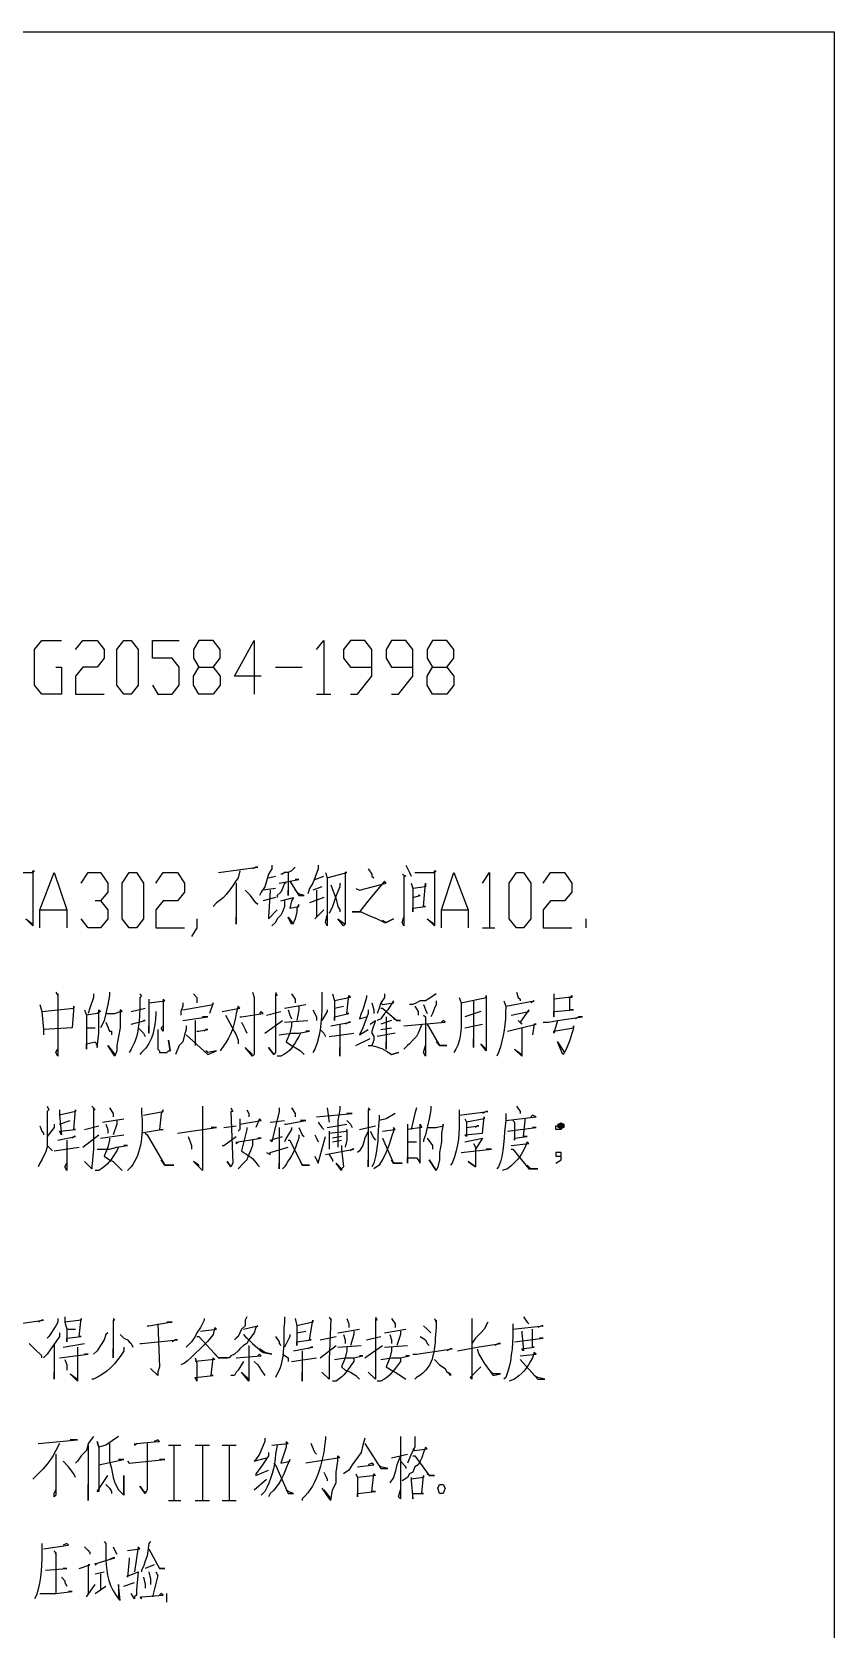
# Model space of a CAD drawing. Header units: millimetres. Extents: x -2210 to 6171, y -6737 to 5572.
# Drawn here: x 5297 to 6171, y 3831 to 5572 of the extents above; entities that cross this region are included whole.
import ezdxf

# ---------------------------------------------------------------- set-up
doc = ezdxf.new("R2010")
doc.units = ezdxf.units.MM
doc.layers.add('1', color=7, linetype='Continuous')

msp = doc.modelspace()

# ---------------------------------------------------------------- hatches: boundary and pattern name
h = msp.add_hatch(color=0)
h.dxf.hatch_style = 2
h.paths.add_polyline_path([(5873.5, 4375.6), (5869.6, 4377.6), (5869.6, 4381.5), (5873.5, 4383.4), (5877.4, 4381.5), (5877.4, 4377.6)])

# ---------------------------------------------------------------- linework, layer by layer
at = {"layer": '1', "color": 0, "lineweight": 25}
for points in [[(-2210.1, 5572.1), (6171.2, 5572.1)], [(6171.2, 5572.1), (6171.2, -6733.3)], [(5322.9, 4879.5), (5328.8, 4879.5), (5328.8, 4850.3), (5307.4, 4850.3), (5299.6, 4860.1), (5299.6, 4899), (5307.4, 4908.7), (5328.8, 4908.7)], [(5344.3, 4899), (5352.1, 4908.7), (5367.7, 4908.7), (5375.5, 4899), (5375.5, 4889.3), (5367.7, 4879.5), (5352.1, 4879.5), (5344.3, 4869.8), (5344.3, 4850.3), (5375.5, 4850.3)], [(5396.9, 4850.3), (5389.1, 4860.1), (5389.1, 4899), (5396.9, 4908.7), (5404.7, 4908.7), (5412.4, 4899), (5412.4, 4860.1), (5404.7, 4850.3), (5396.9, 4850.3)], [(5428, 4860.1), (5433.8, 4850.3), (5449.4, 4850.3), (5457.2, 4860.1), (5457.2, 4879.5), (5449.4, 4889.3), (5428, 4889.3), (5428, 4908.7), (5457.2, 4908.7)], [(5478.6, 4850.3), (5472.8, 4860.1), (5472.8, 4869.8), (5478.6, 4879.5), (5494.2, 4879.5), (5501.9, 4889.3), (5501.9, 4899), (5494.2, 4908.7), (5478.6, 4908.7), (5472.8, 4899), (5472.8, 4889.3), (5478.6, 4879.5)], [(5546.7, 4869.8), (5517.5, 4869.8), (5538.9, 4908.7), (5538.9, 4850.3)], [(5607, 4899), (5614.8, 4908.7), (5614.8, 4850.3)], [(5644, 4850.3), (5651.7, 4850.3), (5667.3, 4869.8), (5667.3, 4899), (5659.5, 4908.7), (5644, 4908.7), (5636.2, 4899), (5636.2, 4889.3), (5644, 4879.5), (5667.3, 4879.5)], [(5688.7, 4850.3), (5696.5, 4850.3), (5712.1, 4869.8), (5712.1, 4899), (5704.3, 4908.7), (5688.7, 4908.7), (5682.9, 4899), (5682.9, 4889.3), (5688.7, 4879.5), (5712.1, 4879.5)], [(5733.5, 4850.3), (5727.6, 4860.1), (5727.6, 4869.8), (5733.5, 4879.5), (5749, 4879.5), (5756.8, 4889.3), (5756.8, 4899), (5749, 4908.7), (5733.5, 4908.7), (5727.6, 4899), (5727.6, 4889.3), (5733.5, 4879.5)], [(5494.2, 4879.5), (5501.9, 4869.8), (5501.9, 4860.1), (5494.2, 4850.3), (5478.6, 4850.3)], [(5562.2, 4879.5), (5591.4, 4879.5)], [(5749, 4879.5), (5756.8, 4869.8), (5756.8, 4860.1), (5749, 4850.3), (5733.5, 4850.3)], [(5607, 4850.3), (5622.6, 4850.3)], [(5276.3, 4655.8), (5297.7, 4655.8), (5297.7, 4657.7), (5299.6, 4657.7), (5297.7, 4655.8), (5297.7, 4603.3), (5297.7, 4599.4), (5297.7, 4597.4), (5289.9, 4605.2), (5297.7, 4599.4)], [(5305.4, 4595.5), (5305.4, 4614.9), (5321, 4655.8), (5334.6, 4614.9), (5334.6, 4595.5)], [(5350.2, 4644.1), (5358, 4655.8), (5371.6, 4655.8), (5379.4, 4644.1), (5379.4, 4634.4), (5371.6, 4624.7), (5365.7, 4624.7)], [(5402.7, 4595.5), (5394.9, 4605.2), (5394.9, 4644.1), (5402.7, 4655.8), (5410.5, 4655.8), (5418.3, 4644.1), (5418.3, 4605.2), (5410.5, 4595.5), (5402.7, 4595.5)], [(5431.9, 4644.1), (5439.7, 4655.8), (5455.2, 4655.8), (5463, 4644.1), (5463, 4634.4), (5455.2, 4624.7), (5439.7, 4624.7), (5431.9, 4614.9), (5431.9, 4595.5), (5463, 4595.5)], [(5500, 4655.8), (5542.8, 4661.6), (5540.8, 4661.6), (5537, 4659.7)], [(5558.4, 4663.6), (5558.4, 4659.7), (5554.5, 4653.8), (5552.5, 4646.1), (5550.6, 4640.2), (5546.7, 4634.4), (5544.7, 4630.5)], [(5554.5, 4650), (5562.2, 4651.9)], [(5583.6, 4661.6), (5579.8, 4657.7), (5575.9, 4655.8), (5572, 4655.8), (5570, 4653.8), (5568.1, 4653.8)], [(5575.9, 4655.8), (5575.9, 4630.5), (5575.9, 4632.4), (5575.9, 4636.3)], [(5608.9, 4663.6), (5608.9, 4659.7), (5603.1, 4644.1), (5599.2, 4638.3), (5597.3, 4632.4)], [(5605, 4648), (5614.8, 4651.9)], [(5616.7, 4655.8), (5618.7, 4650), (5618.7, 4597.4), (5616.7, 4601.3), (5618.7, 4609.1)], [(5618.7, 4650), (5640.1, 4655.8), (5638.1, 4655.8), (5638.1, 4651.9), (5638.1, 4601.3), (5638.1, 4599.4), (5636.2, 4597.4), (5630.3, 4605.2), (5638.1, 4599.4)], [(5663.4, 4659.7), (5667.3, 4653.8), (5667.3, 4651.9), (5669.3, 4650)], [(5700.4, 4653.8), (5704.3, 4651.9), (5702.3, 4651.9), (5702.3, 4597.4), (5700.4, 4601.3), (5702.3, 4607.2)], [(5704.3, 4663.6), (5708.2, 4655.8), (5710.1, 4651.9)], [(5714, 4655.8), (5735.4, 4655.8), (5735.4, 4657.7), (5737.3, 4657.7), (5735.4, 4655.8), (5735.4, 4603.3), (5735.4, 4599.4), (5735.4, 4597.4), (5727.6, 4605.2), (5735.4, 4599.4)], [(5743.2, 4595.5), (5743.2, 4614.9), (5756.8, 4655.8), (5772.4, 4614.9), (5772.4, 4595.5)], [(5787.9, 4644.1), (5795.7, 4655.8), (5795.7, 4595.5)], [(5824.9, 4595.5), (5817.1, 4605.2), (5817.1, 4644.1), (5824.9, 4655.8), (5832.7, 4655.8), (5840.5, 4644.1), (5840.5, 4605.2), (5832.7, 4595.5), (5824.9, 4595.5)], [(5854.1, 4644.1), (5861.9, 4655.8), (5877.4, 4655.8), (5885.2, 4644.1), (5885.2, 4634.4), (5877.4, 4624.7), (5861.9, 4624.7), (5854.1, 4614.9), (5854.1, 4595.5), (5885.2, 4595.5)], [(5519.4, 4644.1), (5519.4, 4601.3), (5519.4, 4599.4), (5519.4, 4603.3), (5519.4, 4607.2)], [(5542.8, 4620.8), (5540.8, 4622.7), (5535, 4630.5), (5529.2, 4636.3)], [(5562.2, 4638.3), (5548.6, 4636.3)], [(5556.4, 4636.3), (5554.5, 4607.2), (5554.5, 4605.2), (5564.2, 4614.9)], [(5573.9, 4644.1), (5572, 4644.1), (5570, 4638.3), (5568.1, 4634.4), (5564.2, 4630.5), (5564.2, 4628.6)], [(5566.1, 4644.1), (5587.5, 4648), (5587.5, 4648), (5583.6, 4648)], [(5577.8, 4646.1), (5587.5, 4630.5), (5593.4, 4630.5), (5587.5, 4632.4), (5583.6, 4636.3)], [(5612.8, 4640.2), (5603.1, 4636.3)], [(5607, 4636.3), (5607, 4607.2), (5605, 4605.2), (5614.8, 4614.9)], [(5632.3, 4644.1), (5632.3, 4640.2), (5628.4, 4630.5), (5624.5, 4618.8), (5620.6, 4611)], [(5622.6, 4642.2), (5628.4, 4626.6), (5628.4, 4626.6), (5630.3, 4618.8), (5632.3, 4614.9), (5632.3, 4613)], [(5649.8, 4638.3), (5653.7, 4636.3), (5653.7, 4636.3), (5682.9, 4644.1), (5680.9, 4646.1), (5663.4, 4624.7), (5663.4, 4624.7), (5653.7, 4613), (5649.8, 4613), (5645.9, 4613), (5649.8, 4613), (5655.6, 4613), (5663.4, 4609.1), (5663.4, 4609.1), (5673.1, 4605.2), (5680.9, 4601.3), (5682.9, 4601.3), (5690.7, 4605.2), (5682.9, 4601.3), (5679, 4603.3)], [(5710.1, 4644.1), (5712.1, 4638.3), (5712.1, 4616.9), (5712.1, 4613), (5712.1, 4616.9), (5712.1, 4616.9), (5725.7, 4618.8), (5723.7, 4618.8), (5725.7, 4644.1), (5725.7, 4640.2), (5712.1, 4638.3)], [(5305.4, 4614.9), (5334.6, 4614.9)], [(5371.6, 4624.7), (5379.4, 4614.9), (5379.4, 4605.2), (5371.6, 4595.5), (5358, 4595.5), (5350.2, 4605.2)], [(5562.2, 4628.6), (5548.6, 4624.7)], [(5572, 4624.7), (5572, 4618.8), (5570, 4613), (5568.1, 4609.1), (5564.2, 4605.2), (5562.2, 4601.3), (5558.4, 4597.4)], [(5568.1, 4624.7), (5568.1, 4624.7), (5581.7, 4628.6), (5581.7, 4628.6), (5579.8, 4624.7), (5577.8, 4616.9), (5577.8, 4616.9), (5587.5, 4618.8), (5587.5, 4620.8), (5585.6, 4616.9), (5585.6, 4613), (5583.6, 4605.2), (5581.7, 4601.3), (5579.8, 4599.4), (5575.9, 4607.2), (5581.7, 4599.4)], [(5614.8, 4628.6), (5599.2, 4622.7)], [(5712.1, 4628.6), (5719.8, 4630.5), (5717.9, 4630.5)], [(5743.2, 4614.9), (5772.4, 4614.9)], [(5476.6, 4605.2), (5476.6, 4595.5), (5470.8, 4585.8)], [(5900.8, 4595.5), (5900.8, 4605.2)], [(5787.9, 4595.5), (5801.5, 4595.5)], [(5305.4, 4511.8), (5307.4, 4504), (5309.3, 4484.6), (5309.3, 4478.7)], [(5307.4, 4504), (5342.4, 4507.9), (5342.4, 4509.9), (5340.5, 4486.5), (5340.5, 4486.5), (5309.3, 4484.6)], [(5322.9, 4525.4), (5324.9, 4521.5), (5324.9, 4523.5), (5324.9, 4455.4), (5322.9, 4459.3), (5324.9, 4463.2)], [(5363.8, 4523.5), (5363.8, 4519.6), (5359.9, 4507.9), (5358, 4502.1)], [(5381.3, 4525.4), (5381.3, 4521.5), (5379.4, 4511.8), (5377.4, 4502.1), (5375.5, 4494.3), (5373.5, 4490.4), (5371.6, 4486.5)], [(5424.1, 4517.7), (5424.1, 4513.8), (5424.1, 4480.7), (5424.1, 4482.6), (5424.1, 4488.5)], [(5424.1, 4513.8), (5441.6, 4515.7), (5439.7, 4517.7), (5439.7, 4515.7), (5439.7, 4492.4), (5439.7, 4482.6), (5437.7, 4486.5), (5439.7, 4488.5)], [(5461.1, 4513.8), (5461.1, 4509.9), (5459.1, 4504), (5459.1, 4502.1), (5459.1, 4500.1)], [(5461.1, 4506), (5494.2, 4511.8), (5494.2, 4513.8), (5490.3, 4502.1)], [(5472.8, 4523.5), (5476.6, 4519.6), (5476.6, 4515.7), (5476.6, 4513.8)], [(5537, 4525.4), (5538.9, 4519.6), (5538.9, 4476.8), (5538.9, 4463.2), (5538.9, 4457.3), (5537, 4455.4), (5529.2, 4465.1), (5537, 4457.3)], [(5562.2, 4525.4), (5564.2, 4521.5), (5562.2, 4523.5), (5562.2, 4478.7), (5562.2, 4459.3), (5562.2, 4459.3), (5560.3, 4457.3), (5554.5, 4465.1), (5560.3, 4457.3)], [(5572, 4507.9), (5595.3, 4511.8)], [(5579.8, 4523.5), (5583.6, 4517.7), (5583.6, 4513.8)], [(5587.5, 4509.9), (5587.5, 4506), (5585.6, 4494.3)], [(5624.5, 4523.5), (5626.4, 4515.7), (5626.4, 4494.3), (5626.4, 4498.2), (5642, 4502.1), (5640.1, 4502.1), (5642, 4521.5), (5644, 4519.6), (5626.4, 4515.7)], [(5626.4, 4507.9), (5636.2, 4509.9)], [(5661.5, 4521.5), (5661.5, 4519.6), (5657.6, 4506), (5655.6, 4502.1), (5653.7, 4496.3), (5661.5, 4498.2)], [(5667.3, 4513.8), (5669.3, 4506), (5669.3, 4502.1)], [(5680.9, 4523.5), (5680.9, 4519.6), (5677, 4513.8), (5675.1, 4507.9), (5673.1, 4502.1)], [(5677, 4513.8), (5679, 4511.8), (5690.7, 4513.8), (5690.7, 4515.7), (5684.8, 4506), (5680.9, 4502.1), (5677, 4496.3), (5673.1, 4494.3)], [(5737.3, 4523.5), (5731.5, 4519.6), (5725.7, 4515.7), (5719.8, 4515.7), (5715.9, 4513.8), (5712.1, 4511.8), (5708.2, 4511.8)], [(5714, 4509.9), (5717.9, 4504), (5717.9, 4500.1)], [(5723.7, 4511.8), (5725.7, 4506), (5727.6, 4502.1)], [(5737.3, 4515.7), (5737.3, 4511.8), (5735.4, 4507.9), (5733.5, 4502.1), (5731.5, 4498.2)], [(5778.2, 4515.7), (5778.2, 4472.9), (5778.2, 4465.1), (5778.2, 4467.1), (5778.2, 4474.9)], [(5813.2, 4509.9), (5844.3, 4515.7), (5844.3, 4515.7), (5840.5, 4513.8)], [(5824.9, 4525.4), (5826.8, 4519.6), (5828.8, 4517.7), (5828.8, 4515.7)], [(5865.7, 4523.5), (5865.7, 4517.7), (5865.7, 4498.2), (5865.7, 4504), (5887.1, 4506), (5883.3, 4506), (5883.3, 4519.6), (5885.2, 4521.5), (5885.2, 4519.6), (5881.3, 4519.6), (5865.7, 4517.7)], [(5354.1, 4506), (5356, 4500.1), (5356, 4463.2), (5356, 4469), (5365.7, 4471), (5367.7, 4467.1), (5367.7, 4465.1), (5369.6, 4480.7), (5369.6, 4502.1), (5369.6, 4506), (5371.6, 4504), (5367.7, 4502.1), (5356, 4500.1)], [(5377.4, 4502.1), (5385.2, 4502.1), (5387.1, 4502.1), (5393, 4504), (5394.9, 4504), (5393, 4506), (5393, 4496.3), (5393, 4486.5), (5391, 4476.8), (5389.1, 4467.1), (5389.1, 4461.2), (5387.1, 4455.4), (5379.4, 4467.1), (5387.1, 4457.3)], [(5404.7, 4504), (5420.2, 4507.9)], [(5404.7, 4490.4), (5420.2, 4494.3), (5420.2, 4494.3), (5418.3, 4494.3)], [(5461.1, 4494.3), (5488.3, 4498.2), (5488.3, 4498.2), (5482.5, 4498.2)], [(5474.7, 4494.3), (5474.7, 4492.4), (5474.7, 4467.1)], [(5507.8, 4500.1), (5519.4, 4478.7), (5521.4, 4472.9), (5521.4, 4469)], [(5523.3, 4498.2), (5525.3, 4498.2), (5548.6, 4502.1), (5546.7, 4504), (5544.7, 4502.1)], [(5550.6, 4480.7), (5570, 4494.3)], [(5552.5, 4500.1), (5568.1, 4504)], [(5572, 4492.4), (5597.3, 4494.3)], [(5575.9, 4506), (5577.8, 4500.1), (5579.8, 4496.3)], [(5603.1, 4506), (5607, 4498.2), (5607, 4496.3), (5607, 4494.3)], [(5618.7, 4506), (5618.7, 4504), (5612.8, 4494.3)], [(5663.4, 4506), (5663.4, 4502.1), (5657.6, 4486.5), (5653.7, 4478.7), (5653.7, 4478.7), (5663.4, 4484.6)], [(5665.4, 4490.4), (5671.2, 4494.3), (5671.2, 4494.3), (5667.3, 4482.6), (5667.3, 4480.7), (5669.3, 4476.8), (5669.3, 4474.9), (5669.3, 4472.9), (5667.3, 4467.1)], [(5677, 4507.9), (5679, 4507.9), (5694.5, 4494.3), (5698.4, 4494.3), (5694.5, 4494.3), (5690.7, 4496.3)], [(5688.7, 4494.3), (5677, 4490.4)], [(5682.9, 4498.2), (5682.9, 4463.2), (5682.9, 4467.1), (5682.9, 4471)], [(5702.3, 4488.5), (5747.1, 4492.4), (5745.1, 4494.3), (5743.2, 4492.4)], [(5723.7, 4500.1), (5725.7, 4498.2), (5725.7, 4455.4), (5723.7, 4459.3), (5725.7, 4467.1)], [(5786, 4504), (5768.5, 4498.2)], [(5819.1, 4500.1), (5838.5, 4504), (5838.5, 4506), (5828.8, 4492.4), (5830.7, 4490.4), (5826.8, 4494.3)], [(5854.1, 4492.4), (5859.9, 4492.4), (5869.6, 4494.3), (5896.9, 4498.2), (5893, 4498.2), (5889.1, 4496.3)], [(5356, 4486.5), (5365.7, 4486.5)], [(5377.4, 4492.4), (5381.3, 4482.6), (5383.3, 4482.6), (5383.3, 4478.7)], [(5412.4, 4486.5), (5418.3, 4480.7), (5420.2, 4476.8)], [(5433.8, 4484.6), (5433.8, 4482.6), (5433.8, 4480.7), (5433.8, 4463.2), (5435.8, 4461.2), (5435.8, 4459.3), (5443.6, 4459.3), (5445.5, 4461.2), (5447.5, 4461.2), (5445.5, 4472.9), (5447.5, 4461.2)], [(5465, 4488.5), (5465, 4484.6), (5463, 4478.7), (5461.1, 4471), (5457.2, 4467.1), (5453.3, 4457.3)], [(5465, 4478.7), (5488.3, 4457.3), (5498, 4461.2), (5488.3, 4459.3), (5486.4, 4461.2)], [(5476.6, 4482.6), (5478.6, 4482.6), (5488.3, 4484.6), (5486.4, 4484.6), (5484.4, 4482.6)], [(5525.3, 4492.4), (5529.2, 4484.6), (5531.1, 4480.7)], [(5566.1, 4478.7), (5579.8, 4480.7), (5587.5, 4480.7), (5599.2, 4482.6), (5597.3, 4482.6), (5595.3, 4482.6)], [(5579.8, 4492.4), (5579.8, 4488.5), (5577.8, 4480.7), (5573.9, 4471), (5579.8, 4467.1), (5583.6, 4465.1), (5589.5, 4461.2), (5593.4, 4457.3)], [(5610.9, 4484.6), (5614.8, 4480.7), (5616.7, 4476.8)], [(5620.6, 4476.8), (5647.8, 4480.7)], [(5622.6, 4488.5), (5644, 4492.4), (5642, 4492.4), (5638.1, 4490.4)], [(5632.3, 4490.4), (5632.3, 4455.4), (5632.3, 4461.2), (5632.3, 4465.1)], [(5692.6, 4480.7), (5673.1, 4476.8)], [(5677, 4484.6), (5688.7, 4486.5)], [(5721.8, 4490.4), (5717.9, 4480.7), (5715.9, 4476.8), (5712.1, 4472.9), (5708.2, 4469), (5706.2, 4467.1), (5702.3, 4463.2)], [(5727.6, 4490.4), (5741.2, 4467.1), (5749, 4467.1), (5741.2, 4467.1), (5737.3, 4471)], [(5768.5, 4486.5), (5787.9, 4490.4)], [(5815.2, 4482.6), (5846.3, 4490.4), (5844.3, 4490.4), (5842.4, 4478.7)], [(5830.7, 4486.5), (5830.7, 4455.4), (5822.9, 4463.2), (5830.7, 4457.3)], [(5649.8, 4467.1), (5665.4, 4474.9)], [(5313.2, 4400.9), (5315.2, 4397), (5313.2, 4395.1), (5313.2, 4371.7), (5313.2, 4365.9), (5313.2, 4362), (5313.2, 4356.2), (5311.3, 4350.3), (5309.3, 4346.5), (5307.4, 4342.6), (5305.4, 4338.7), (5303.5, 4334.8)], [(5326.8, 4397), (5326.8, 4391.2), (5328.8, 4369.8), (5326.8, 4373.7), (5344.3, 4375.6), (5342.4, 4375.6), (5344.3, 4397), (5344.3, 4395.1), (5326.8, 4391.2)], [(5361.9, 4400.9), (5365.7, 4397), (5363.8, 4399), (5363.8, 4354.2), (5361.9, 4334.8), (5361.9, 4332.8), (5354.1, 4340.6), (5361.9, 4332.8)], [(5381.3, 4399), (5385.2, 4393.1), (5385.2, 4389.3)], [(5418.3, 4391.2), (5439.7, 4395.1), (5439.7, 4397), (5437.7, 4393.1), (5435.8, 4375.6), (5439.7, 4375.6), (5416.3, 4371.7)], [(5482.5, 4400.9), (5482.5, 4397), (5482.5, 4338.7), (5482.5, 4336.7), (5482.5, 4330.9), (5478.6, 4334.8), (5478.6, 4336.7), (5472.8, 4340.6), (5482.5, 4330.9)], [(5513.6, 4399), (5515.6, 4395.1), (5513.6, 4395.1), (5515.6, 4338.7), (5513.6, 4334.8), (5513.6, 4334.8), (5509.7, 4340.6), (5513.6, 4334.8)], [(5531.1, 4397), (5533.1, 4393.1), (5533.1, 4391.2), (5533.1, 4389.3)], [(5566.1, 4399), (5566.1, 4395.1), (5560.3, 4371.7), (5558.4, 4362), (5556.4, 4364), (5570, 4367.9)], [(5579.8, 4399), (5583.6, 4393.1), (5583.6, 4391.2), (5583.6, 4389.3)], [(5607, 4389.3), (5645.9, 4393.1), (5644, 4393.1), (5640.1, 4393.1)], [(5618.7, 4399), (5620.6, 4383.4)], [(5632.3, 4400.9), (5632.3, 4397), (5630.3, 4385.4)], [(5663.4, 4399), (5665.4, 4397), (5663.4, 4397), (5663.4, 4334.8), (5663.4, 4338.7), (5663.4, 4342.6)], [(5692.6, 4393.1), (5682.9, 4387.3), (5675.1, 4385.4)], [(5715.9, 4399), (5714, 4393.1), (5712.1, 4383.4), (5710.1, 4375.6)], [(5731.5, 4400.9), (5731.5, 4397), (5729.6, 4387.3), (5727.6, 4377.6), (5725.7, 4369.8), (5723.7, 4364), (5723.7, 4362)], [(5762.6, 4391.2), (5793.8, 4395.1), (5791.8, 4395.1), (5787.9, 4393.1)], [(5768.5, 4387.3), (5770.4, 4383.4), (5770.4, 4367.9), (5768.5, 4369.8), (5787.9, 4371.7), (5787.9, 4371.7), (5789.9, 4389.3), (5789.9, 4387.3), (5770.4, 4383.4)], [(5813.2, 4385.4), (5846.3, 4389.3), (5842.4, 4391.2), (5840.5, 4389.3)], [(5824.9, 4400.9), (5828.8, 4395.1), (5828.8, 4393.1)], [(5305.4, 4379.5), (5307.4, 4373.7), (5309.3, 4371.7), (5309.3, 4369.8)], [(5321, 4381.5), (5321, 4377.6), (5313.2, 4367.9)], [(5326.8, 4381.5), (5338.5, 4385.4)], [(5354.1, 4375.6), (5369.6, 4379.5)], [(5373.5, 4383.4), (5396.9, 4387.3)], [(5377.4, 4381.5), (5379.4, 4375.6), (5379.4, 4371.7)], [(5389.1, 4385.4), (5389.1, 4381.5), (5385.2, 4369.8)], [(5420.2, 4371.7), (5422.2, 4369.8), (5441.6, 4336.7), (5441.6, 4336.7), (5451.4, 4336.7), (5441.6, 4336.7), (5437.7, 4342.6)], [(5455.2, 4371.7), (5498, 4377.6), (5496.1, 4377.6), (5492.2, 4377.6)], [(5505.8, 4377.6), (5519.4, 4379.5)], [(5523.3, 4387.3), (5523.3, 4381.5), (5523.3, 4377.6), (5523.3, 4375.6), (5521.4, 4373.7)], [(5523.3, 4381.5), (5546.7, 4385.4), (5544.7, 4387.3), (5540.8, 4377.6)], [(5556.4, 4383.4), (5572, 4385.4)], [(5566.1, 4377.6), (5566.1, 4375.6), (5566.1, 4332.8), (5566.1, 4334.8), (5566.1, 4338.7)], [(5572, 4381.5), (5573.9, 4381.5), (5573.9, 4381.5), (5595.3, 4385.4), (5593.4, 4385.4), (5589.5, 4385.4)], [(5579.8, 4377.6), (5579.8, 4375.6), (5575.9, 4369.8), (5573.9, 4365.9), (5572, 4362)], [(5587.5, 4377.6), (5591.4, 4369.8), (5593.4, 4367.9)], [(5608.9, 4383.4), (5612.8, 4377.6), (5614.8, 4375.6)], [(5618.7, 4377.6), (5640.1, 4381.5)], [(5620.6, 4371.7), (5640.1, 4373.7), (5640.1, 4375.6), (5640.1, 4364), (5638.1, 4356.2)], [(5620.6, 4373.7), (5620.6, 4371.7), (5620.6, 4354.2)], [(5630.3, 4385.4), (5630.3, 4356.2)], [(5640.1, 4385.4), (5644, 4381.5), (5645.9, 4377.6)], [(5663.4, 4373.7), (5659.5, 4365.9), (5657.6, 4358.1), (5653.7, 4352.3), (5651.7, 4350.3)], [(5653.7, 4375.6), (5671.2, 4379.5)], [(5665.4, 4373.7), (5669.3, 4365.9), (5671.2, 4364)], [(5706.2, 4381.5), (5706.2, 4375.6), (5706.2, 4338.7), (5706.2, 4344.5), (5715.9, 4344.5), (5717.9, 4342.6), (5719.8, 4338.7), (5719.8, 4354.2), (5719.8, 4377.6), (5719.8, 4381.5), (5721.8, 4377.6), (5706.2, 4375.6)], [(5727.6, 4377.6), (5737.3, 4377.6), (5737.3, 4377.6), (5745.1, 4379.5), (5745.1, 4379.5), (5745.1, 4381.5), (5743.2, 4371.7), (5743.2, 4362), (5741.2, 4350.3), (5741.2, 4342.6), (5739.3, 4334.8), (5737.3, 4330.9), (5729.6, 4342.6), (5737.3, 4330.9)], [(5770.4, 4377.6), (5784, 4379.5), (5782.1, 4379.5), (5780.1, 4377.6)], [(5815.2, 4373.7), (5846.3, 4377.6), (5844.3, 4377.6), (5842.4, 4377.6)], [(5821, 4385.4), (5822.9, 4383.4), (5822.9, 4364), (5822.9, 4365.9), (5836.6, 4367.9), (5832.7, 4367.9), (5834.6, 4385.4), (5834.6, 4387.3)], [(5867.7, 4379.5), (5873.5, 4379.5), (5873.5, 4375.6), (5867.7, 4375.6), (5867.7, 4379.5)], [(5313.2, 4358.1), (5317.1, 4354.2), (5319.1, 4352.3)], [(5321, 4352.3), (5348.2, 4356.2)], [(5324.9, 4364), (5344.3, 4367.9), (5342.4, 4367.9), (5340.5, 4365.9)], [(5334.6, 4364), (5334.6, 4330.9), (5332.7, 4334.8), (5334.6, 4338.7)], [(5352.1, 4356.2), (5369.6, 4369.8)], [(5367.7, 4354.2), (5381.3, 4354.2), (5389.1, 4356.2), (5400.8, 4358.1), (5398.8, 4358.1), (5396.9, 4358.1)], [(5371.6, 4365.9), (5396.9, 4369.8)], [(5381.3, 4365.9), (5381.3, 4364), (5379.4, 4356.2), (5375.5, 4346.5), (5381.3, 4342.6), (5385.2, 4340.6), (5391, 4334.8), (5394.9, 4330.9)], [(5466.9, 4367.9), (5470.8, 4358.1), (5470.8, 4354.2)], [(5503.9, 4358.1), (5505.8, 4358.1), (5519.4, 4367.9)], [(5519.4, 4362), (5519.4, 4360.1), (5521.4, 4362), (5546.7, 4365.9), (5544.7, 4365.9), (5542.8, 4365.9)], [(5537, 4364), (5537, 4358.1), (5535, 4352.3), (5533.1, 4348.4), (5531.1, 4342.6), (5527.2, 4338.7), (5521.4, 4332.8)], [(5552.5, 4350.3), (5556.4, 4348.4), (5556.4, 4350.3), (5575.9, 4356.2)], [(5575.9, 4364), (5577.8, 4364), (5591.4, 4336.7), (5599.2, 4336.7), (5591.4, 4336.7), (5589.5, 4340.6)], [(5605, 4369.8), (5607, 4365.9), (5608.9, 4362)], [(5605, 4346.5), (5608.9, 4338.7), (5616.7, 4367.9)], [(5616.7, 4348.4), (5647.8, 4354.2), (5645.9, 4354.2), (5644, 4352.3)], [(5634.2, 4367.9), (5624.5, 4365.9)], [(5624.5, 4362), (5634.2, 4364)], [(5634.2, 4358.1), (5634.2, 4354.2), (5636.2, 4334.8), (5634.2, 4332.8), (5634.2, 4330.9), (5628.4, 4338.7), (5634.2, 4332.8)], [(5679, 4365.9), (5679, 4365.9), (5690.7, 4338.7), (5700.4, 4338.7), (5690.7, 4338.7), (5688.7, 4342.6)], [(5706.2, 4362), (5715.9, 4362)], [(5727.6, 4365.9), (5733.5, 4358.1), (5733.5, 4356.2), (5733.5, 4354.2)], [(5764.6, 4350.3), (5764.6, 4350.3), (5797.7, 4354.2), (5795.7, 4354.2), (5791.8, 4354.2)], [(5768.5, 4362), (5787.9, 4365.9), (5787.9, 4365.9), (5780.1, 4354.2)], [(5778.2, 4360.1), (5780.1, 4356.2), (5780.1, 4352.3), (5780.1, 4336.7), (5780.1, 4334.8), (5772.4, 4340.6), (5780.1, 4334.8)], [(5819.1, 4354.2), (5821, 4354.2), (5838.5, 4332.8), (5848.2, 4332.8), (5840.5, 4332.8), (5836.6, 4336.7)], [(5620.6, 4348.4), (5624.5, 4342.6), (5624.5, 4340.6)], [(5867.7, 4338.7), (5873.5, 4342.6), (5873.5, 4350.3), (5867.7, 4350.3), (5867.7, 4346.5), (5873.5, 4346.5)], [(5266.5, 4161.6), (5309.3, 4167.5), (5307.4, 4167.5), (5303.5, 4165.5)], [(5324.9, 4169.4), (5324.9, 4165.5), (5322.9, 4161.6), (5315.2, 4150), (5313.2, 4148)], [(5332.7, 4171.4), (5332.7, 4165.5), (5334.6, 4157.7), (5334.6, 4144.1), (5334.6, 4148), (5350.2, 4150), (5348.2, 4150), (5350.2, 4169.4), (5350.2, 4169.4), (5350.2, 4167.5), (5332.7, 4165.5)], [(5385.2, 4169.4), (5387.1, 4167.5), (5385.2, 4167.5), (5385.2, 4126.6), (5385.2, 4136.3)], [(5422.2, 4161.6), (5422.2, 4161.6), (5424.1, 4161.6), (5447.5, 4165.5), (5449.4, 4165.5), (5445.5, 4165.5), (5443.6, 4165.5)], [(5433.8, 4163.6), (5435.8, 4116.9), (5433.8, 4111), (5433.8, 4107.2), (5426.1, 4114.9), (5433.8, 4107.2), (5433.8, 4109.1)], [(5484.4, 4169.4), (5484.4, 4167.5), (5480.5, 4159.7), (5476.6, 4153.8), (5474.7, 4150), (5470.8, 4144.1), (5465, 4138.3)], [(5527.2, 4157.7), (5542.8, 4161.6), (5542.8, 4161.6), (5540.8, 4159.7), (5538.9, 4153.8), (5533.1, 4146.1), (5531.1, 4142.2), (5527.2, 4140.2), (5523.3, 4136.3), (5521.4, 4134.4), (5517.5, 4130.5), (5513.6, 4128.6), (5511.7, 4126.6), (5509.7, 4126.6)], [(5531.1, 4171.4), (5529.2, 4167.5), (5529.2, 4161.6), (5525.3, 4157.7), (5521.4, 4150), (5519.4, 4148), (5517.5, 4146.1)], [(5583.6, 4169.4), (5585.6, 4161.6), (5585.6, 4140.2), (5585.6, 4144.1), (5601.2, 4146.1), (5599.2, 4146.1), (5603.1, 4167.5), (5603.1, 4165.5), (5585.6, 4161.6)], [(5620.6, 4171.4), (5622.6, 4167.5), (5622.6, 4169.4), (5620.6, 4124.7), (5620.6, 4105.2), (5620.6, 4103.3), (5612.8, 4111), (5620.6, 4103.3)], [(5640.1, 4169.4), (5642, 4163.6), (5642, 4159.7)], [(5671.2, 4171.4), (5673.1, 4167.5), (5671.2, 4169.4), (5671.2, 4124.7), (5671.2, 4105.2), (5671.2, 4103.3), (5663.4, 4111), (5671.2, 4103.3)], [(5688.7, 4169.4), (5692.6, 4163.6), (5692.6, 4159.7)], [(5723.7, 4161.6), (5723.7, 4161.6), (5727.6, 4157.7), (5731.5, 4153.8)], [(5776.3, 4169.4), (5776.3, 4165.5), (5776.3, 4103.3), (5774.3, 4105.2), (5786, 4116.9)], [(5793.8, 4165.5), (5789.9, 4157.7), (5786, 4153.8), (5780.1, 4148), (5776.3, 4142.2)], [(5821, 4157.7), (5854.1, 4161.6), (5852.1, 4161.6), (5848.2, 4159.7)], [(5832.7, 4171.4), (5836.6, 4165.5), (5838.5, 4163.6)], [(5326.8, 4153.8), (5326.8, 4150), (5322.9, 4144.1), (5317.1, 4136.3), (5313.2, 4130.5), (5309.3, 4126.6)], [(5334.6, 4157.7), (5344.3, 4157.7)], [(5379.4, 4153.8), (5377.4, 4151.9), (5375.5, 4146.1), (5371.6, 4140.2), (5367.7, 4134.4), (5363.8, 4130.5)], [(5393, 4151.9), (5396.9, 4148), (5400.8, 4146.1), (5402.7, 4144.1), (5404.7, 4142.2), (5406.6, 4138.3), (5406.6, 4138.3)], [(5414.4, 4142.2), (5414.4, 4142.2), (5416.3, 4142.2), (5455.2, 4146.1), (5453.3, 4146.1), (5449.4, 4144.1)], [(5476.6, 4150), (5478.6, 4150), (5500, 4126.6), (5509.7, 4126.6), (5500, 4126.6), (5496.1, 4130.5)], [(5562.2, 4150), (5566.1, 4144.1), (5566.1, 4142.2), (5568.1, 4140.2)], [(5577.8, 4151.9), (5577.8, 4150), (5572, 4138.3)], [(5585.6, 4153.8), (5595.3, 4155.8)], [(5610.9, 4146.1), (5628.4, 4150)], [(5630.3, 4153.8), (5653.7, 4157.7)], [(5636.2, 4151.9), (5638.1, 4146.1), (5638.1, 4142.2)], [(5647.8, 4155.8), (5647.8, 4151.9), (5644, 4140.2)], [(5661.5, 4146.1), (5677, 4150)], [(5680.9, 4153.8), (5704.3, 4157.7)], [(5686.8, 4151.9), (5688.7, 4146.1), (5688.7, 4142.2)], [(5698.4, 4155.8), (5698.4, 4151.9), (5694.5, 4140.2)], [(5719.8, 4150), (5725.7, 4146.1), (5727.6, 4142.2), (5729.6, 4140.2)], [(5822.9, 4144.1), (5854.1, 4148), (5852.1, 4148), (5850.2, 4148)], [(5830.7, 4155.8), (5830.7, 4153.8), (5832.7, 4134.4), (5830.7, 4136.3), (5844.3, 4138.3), (5842.4, 4138.3), (5842.4, 4155.8), (5842.4, 4157.7)], [(5307.4, 4126.6), (5307.4, 4128.6), (5299.6, 4136.3), (5293.8, 4142.2)], [(5321, 4142.2), (5321, 4103.3), (5321, 4107.2), (5321, 4111)], [(5326.8, 4126.6), (5358, 4130.5), (5358, 4130.5), (5354.1, 4130.5)], [(5330.7, 4138.3), (5354.1, 4142.2)], [(5346.3, 4138.3), (5346.3, 4134.4), (5346.3, 4109.1), (5346.3, 4103.3), (5346.3, 4101.3), (5338.5, 4109.1), (5346.3, 4103.3)], [(5519.4, 4126.6), (5546.7, 4128.6), (5544.7, 4130.5), (5542.8, 4128.6)], [(5533.1, 4138.3), (5533.1, 4101.3), (5525.3, 4111), (5533.1, 4103.3)], [(5533.1, 4140.2), (5533.1, 4138.3)], [(5570, 4130.5), (5575.9, 4126.6), (5575.9, 4122.7)], [(5581.7, 4134.4), (5603.1, 4138.3), (5601.2, 4138.3), (5597.3, 4136.3)], [(5591.4, 4134.4), (5591.4, 4101.3), (5591.4, 4107.2), (5591.4, 4111)], [(5610.9, 4126.6), (5628.4, 4140.2)], [(5626.4, 4124.7), (5638.1, 4126.6), (5647.8, 4126.6), (5657.6, 4128.6), (5657.6, 4128.6), (5653.7, 4128.6)], [(5630.3, 4138.3), (5655.6, 4140.2)], [(5640.1, 4138.3), (5640.1, 4134.4), (5638.1, 4126.6), (5634.2, 4116.9), (5638.1, 4113), (5644, 4111), (5649.8, 4107.2), (5653.7, 4103.3)], [(5659.5, 4126.6), (5679, 4140.2)], [(5677, 4124.7), (5688.7, 4126.6), (5698.4, 4126.6), (5708.2, 4128.6), (5706.2, 4128.6), (5704.3, 4128.6)], [(5680.9, 4138.3), (5706.2, 4140.2)], [(5688.7, 4138.3), (5688.7, 4134.4), (5686.8, 4126.6), (5682.9, 4116.9), (5688.7, 4113), (5692.6, 4111), (5698.4, 4107.2), (5704.3, 4103.3)], [(5712.1, 4130.5), (5714, 4130.5), (5715.9, 4130.5), (5754.9, 4136.3), (5752.9, 4136.3), (5749, 4134.4)], [(5760.7, 4134.4), (5782.1, 4138.3), (5807.4, 4142.2), (5805.4, 4142.2), (5801.5, 4140.2)], [(5782.1, 4136.3), (5784, 4130.5), (5789.9, 4120.8), (5799.6, 4107.2), (5807.4, 4109.1), (5799.6, 4109.1)], [(5332.7, 4124.7), (5334.6, 4118.8), (5334.6, 4114.9), (5334.6, 4113)], [(5474.7, 4126.6), (5476.6, 4120.8), (5476.6, 4101.3), (5474.7, 4105.2), (5494.2, 4107.2), (5492.2, 4107.2), (5494.2, 4126.6), (5496.1, 4124.7), (5474.7, 4122.7)], [(5527.2, 4122.7), (5521.4, 4113), (5519.4, 4111), (5517.5, 4107.2), (5515.6, 4107.2), (5513.6, 4107.2)], [(5538.9, 4122.7), (5542.8, 4118.8), (5546.7, 4113), (5550.6, 4107.2)], [(5579.8, 4122.7), (5607, 4126.6)], [(5735.4, 4124.7), (5741.2, 4118.8), (5747.1, 4114.9), (5749, 4111), (5752.9, 4109.1), (5752.9, 4107.2), (5751, 4111)], [(5795.7, 4113), (5799.6, 4109.1)], [(5828.8, 4124.7), (5828.8, 4124.7), (5848.2, 4103.3), (5856, 4103.3), (5856, 4103.3), (5848.2, 4105.2), (5844.3, 4107.2)], [(5363.8, 4041), (5358, 4033.2), (5356, 4025.4), (5350.2, 4019.6), (5346.3, 4013.8), (5344.3, 4011.8)], [(5391, 4041), (5377.4, 4031.3), (5369.6, 4029.3), (5367.7, 4035.2), (5369.6, 4029.3), (5369.6, 3980.7), (5367.7, 3980.7), (5379.4, 3998.2)], [(5698.4, 4041), (5698.4, 4037.1), (5698.4, 3972.9), (5696.5, 3974.9), (5698.4, 3982.6)], [(5714, 4041), (5714, 4037.1), (5714, 4029.3), (5710.1, 4021.5), (5706.2, 4011.8)], [(5303.5, 4033.2), (5346.3, 4037.1), (5344.3, 4037.1), (5338.5, 4037.1)], [(5358, 4031.3), (5358, 3971), (5358, 3974.9), (5358, 3988.5)], [(5381.3, 4033.2), (5381.3, 4023.5), (5381.3, 4013.8), (5383.3, 4006), (5385.2, 3996.3), (5387.1, 3990.4), (5391, 3982.6), (5394.9, 3978.7), (5396.9, 3976.8), (5396.9, 3998.2), (5396.9, 3976.8)], [(5408.6, 4033.2), (5408.6, 4031.3), (5410.5, 4033.2), (5410.5, 4033.2), (5433.8, 4035.2), (5435.8, 4035.2), (5433.8, 4037.1), (5430, 4035.2)], [(5422.2, 4033.2), (5422.2, 3982.6), (5420.2, 3978.7), (5414.4, 3986.5), (5420.2, 3978.7), (5420.2, 3980.7)], [(5445.5, 4031.3), (5459.1, 4031.3)], [(5451.4, 4031.3), (5451.4, 3971)], [(5474.7, 4031.3), (5490.3, 4031.3)], [(5482.5, 4031.3), (5482.5, 3971)], [(5503.9, 4031.3), (5519.4, 4031.3)], [(5511.7, 4031.3), (5511.7, 3971)], [(5550.6, 4039.1), (5550.6, 4035.2), (5544.7, 4021.5), (5540.8, 4015.7), (5538.9, 4013.8), (5552.5, 4017.7)], [(5554.5, 4023.5), (5554.5, 4019.6), (5546.7, 4007.9), (5540.8, 4000.1), (5540.8, 3998.2), (5554.5, 4004)], [(5607, 4021.5), (5605, 4023.5), (5601.2, 4033.2)], [(5659.5, 4039.1), (5657.6, 4031.3), (5655.6, 4023.5), (5645.9, 4009.9), (5642, 4004), (5636.2, 4000.1)], [(5659.5, 4033.2), (5677, 4006), (5684.8, 4006), (5677, 4007.9), (5673.1, 4011.8)], [(5712.1, 4027.4), (5714, 4025.4), (5727.6, 4027.4), (5725.7, 4029.3), (5723.7, 4023.5), (5721.8, 4017.7), (5719.8, 4013.8), (5717.9, 4009.9), (5714, 4007.9), (5712.1, 4002.1), (5708.2, 4000.1), (5706.2, 3996.3), (5700.4, 3992.4)], [(5322.9, 4021.5), (5322.9, 4017.7), (5322.9, 3976.8), (5321, 3974.9), (5321, 3978.7), (5322.9, 3982.6)], [(5344.3, 3996.3), (5342.4, 4000.1), (5336.6, 4007.9), (5330.7, 4013.8)], [(5369.6, 4009.9), (5396.9, 4015.7), (5393, 4015.7), (5391, 4015.7)], [(5400.8, 4013.8), (5402.7, 4011.8), (5402.7, 4011.8), (5441.6, 4015.7), (5439.7, 4015.7), (5435.8, 4015.7)], [(5560.3, 4011.8), (5562.2, 4009.9), (5575.9, 3978.7), (5581.7, 3978.7), (5575.9, 3980.7), (5573.9, 3982.6)], [(5612.8, 3984.6), (5620.6, 3972.9), (5622.6, 3971), (5624.5, 3982.6), (5628.4, 3990.4), (5628.4, 4002.1), (5630.3, 4013.8), (5630.3, 4019.6), (5632.3, 4017.7), (5595.3, 4011.8)], [(5651.7, 4007.9), (5669.3, 4009.9), (5667.3, 4011.8), (5663.4, 4009.9)], [(5698.4, 4019.6), (5694.5, 4009.9), (5692.6, 4002.1), (5690.7, 3996.3), (5686.8, 3990.4)], [(5688.7, 4017.7), (5688.7, 4017.7), (5706.2, 4021.5)], [(5698.4, 4013.8), (5704.3, 4007.9), (5704.3, 4006)], [(5712.1, 4019.6), (5714, 4019.6), (5729.6, 3998.2), (5735.4, 3998.2), (5729.6, 3998.2), (5727.6, 4000.1)], [(5377.4, 3988.5), (5381.3, 3984.6), (5383.3, 3980.7), (5383.3, 3978.7)], [(5538.9, 3982.6), (5552.5, 3994.3)], [(5614.8, 4002.1), (5616.7, 3998.2), (5618.7, 3994.3), (5618.7, 3992.4)], [(5649.8, 4000.1), (5651.7, 3996.3), (5651.7, 3986.5), (5651.7, 3974.9), (5651.7, 3978.7), (5671.2, 3980.7), (5667.3, 3980.7), (5669.3, 4000.1), (5671.2, 3998.2), (5651.7, 3996.3)], [(5710.1, 3996.3), (5710.1, 3992.4), (5712.1, 3972.9), (5712.1, 3978.7), (5723.7, 3978.7), (5721.8, 3978.7), (5723.7, 3998.2), (5723.7, 3996.3), (5710.1, 3994.3)], [(5745.1, 3988.5), (5747.1, 3984.6), (5745.1, 3978.7), (5741.2, 3978.7), (5739.3, 3984.6), (5741.2, 3988.5), (5745.1, 3988.5)], [(5445.5, 3971), (5459.1, 3971)], [(5474.7, 3971), (5490.3, 3971)], [(5503.9, 3971), (5519.4, 3971)], [(5614.8, 3982.6), (5622.6, 3972.9), (5622.6, 3972.9)], [(5309.3, 3918.4), (5336.6, 3922.3), (5334.6, 3924.3), (5330.7, 3922.3)], [(5354.1, 3920.4), (5358, 3916.5), (5359.9, 3914.5), (5359.9, 3912.6)], [(5385.2, 3920.4), (5387.1, 3916.5), (5389.1, 3912.6)], [(5400.8, 3916.5), (5414.4, 3918.4), (5412.4, 3920.4), (5408.6, 3893.1)], [(5426.1, 3926.2), (5424.1, 3924.3), (5422.2, 3910.7), (5420.2, 3904.8), (5418.3, 3899), (5416.3, 3895.1), (5416.3, 3893.1)], [(5424.1, 3918.4), (5435.8, 3897), (5441.6, 3897), (5435.8, 3897)], [(5321, 3916.5), (5322.9, 3912.6), (5322.9, 3914.5), (5322.9, 3869.8)], [(5348.2, 3897), (5359.9, 3900.9), (5358, 3900.9), (5358, 3899), (5358, 3869.8), (5356, 3865.9), (5365.7, 3879.5)], [(5365.7, 3902.9), (5365.7, 3900.9), (5367.7, 3902.9), (5387.1, 3908.7), (5385.2, 3908.7), (5381.3, 3906.8)], [(5402.7, 3908.7), (5402.7, 3908.7), (5402.7, 3906.8), (5400.8, 3887.3), (5400.8, 3889.3), (5402.7, 3889.3), (5412.4, 3893.1), (5412.4, 3893.1), (5410.5, 3873.7), (5410.5, 3867.9), (5408.6, 3865.9), (5408.6, 3864), (5404.7, 3869.8)], [(5430, 3900.9), (5420.2, 3897)], [(5311.3, 3895.1), (5334.6, 3897), (5330.7, 3897)], [(5328.8, 3887.3), (5332.7, 3883.4), (5332.7, 3881.5), (5334.6, 3877.6)], [(5365.7, 3891.2), (5375.5, 3893.1)], [(5371.6, 3891.2), (5371.6, 3873.7)], [(5418.3, 3887.3), (5420.2, 3879.5), (5420.2, 3875.6)], [(5424.1, 3893.1), (5426.1, 3885.4), (5426.1, 3879.5)], [(5431.9, 3893.1), (5433.8, 3889.3), (5428, 3865.9)], [(5305.4, 3869.8), (5322.9, 3869.8), (5340.5, 3871.7), (5340.5, 3871.7), (5336.6, 3871.7)], [(5365.7, 3869.8), (5377.4, 3877.6)], [(5396.9, 3877.6), (5408.6, 3881.5)], [(5414.4, 3865.9), (5416.3, 3864), (5416.3, 3865.9), (5439.7, 3867.9), (5437.7, 3869.8), (5435.8, 3867.9)], [(5443.6, 3860.1), (5443.6, 3869.8)]]:
    msp.add_lwpolyline(points, dxfattribs=at)
for points, knots in [([(5523.3, 4657.7), (5523.3, 4657.7), (5521.4, 4650), (5521.4, 4650), (5513.6, 4638.3), (5509.7, 4630.5), (5498, 4622.7), (5498, 4622.7), (5494.2, 4618.8), (5494.2, 4618.8)], [0, 0, 0, 0, 1, 1, 1, 2, 2, 2, 3, 3, 3, 3]), ([(5414.4, 4523.5), (5414.4, 4523.5), (5416.3, 4521.5), (5416.3, 4521.5), (5416.3, 4521.5), (5414.4, 4519.6), (5414.4, 4519.6), (5414.4, 4504), (5414.4, 4476.8), (5404.7, 4463.2), (5404.7, 4463.2), (5402.7, 4459.3), (5402.7, 4459.3)], [0, 0, 0, 0, 1, 1, 1, 2, 2, 2, 3, 3, 3, 4, 4, 4, 4]), ([(5503.9, 4504), (5503.9, 4504), (5523.3, 4507.9), (5523.3, 4507.9), (5523.3, 4507.9), (5521.4, 4509.9), (5521.4, 4509.9), (5521.4, 4509.9), (5519.4, 4502.1), (5519.4, 4502.1), (5517.5, 4490.4), (5513.6, 4476.8), (5505.8, 4467.1), (5505.8, 4467.1), (5501.9, 4461.2), (5501.9, 4461.2)], [0, 0, 0, 0, 1, 1, 1, 2, 2, 2, 3, 3, 3, 4, 4, 4, 5, 5, 5, 5]), ([(5612.8, 4525.4), (5612.8, 4525.4), (5612.8, 4521.5), (5612.8, 4521.5), (5612.8, 4521.5), (5612.8, 4519.6), (5612.8, 4519.6), (5612.8, 4502.1), (5612.8, 4480.7), (5605, 4463.2), (5605, 4463.2), (5603.1, 4459.3), (5603.1, 4459.3)], [0, 0, 0, 0, 1, 1, 1, 2, 2, 2, 3, 3, 3, 4, 4, 4, 4]), ([(5762.6, 4519.6), (5762.6, 4519.6), (5764.6, 4513.8), (5764.6, 4513.8), (5764.6, 4500.1), (5766.5, 4472.9), (5758.7, 4463.2), (5758.7, 4463.2), (5756.8, 4459.3), (5756.8, 4459.3)], [0, 0, 0, 0, 1, 1, 1, 2, 2, 2, 3, 3, 3, 3]), ([(5764.6, 4513.8), (5764.6, 4513.8), (5791.8, 4519.6), (5791.8, 4519.6), (5791.8, 4519.6), (5791.8, 4521.5), (5791.8, 4521.5), (5791.8, 4521.5), (5791.8, 4513.8), (5791.8, 4513.8), (5791.8, 4496.3), (5791.8, 4480.7), (5791.8, 4463.2), (5791.8, 4463.2), (5791.8, 4461.2), (5791.8, 4461.2), (5791.8, 4461.2), (5786, 4469), (5786, 4469), (5786, 4469), (5791.8, 4463.2), (5791.8, 4463.2)], [0, 0, 0, 0, 1, 1, 1, 2, 2, 2, 3, 3, 3, 4, 4, 4, 5, 5, 5, 6, 6, 6, 7, 7, 7, 7]), ([(5811.3, 4515.7), (5811.3, 4515.7), (5813.2, 4509.9), (5813.2, 4509.9), (5813.2, 4490.4), (5811.3, 4476.8), (5805.4, 4459.3), (5805.4, 4459.3), (5803.5, 4455.4), (5803.5, 4455.4)], [0, 0, 0, 0, 1, 1, 1, 2, 2, 2, 3, 3, 3, 3]), ([(5431.9, 4504), (5431.9, 4504), (5431.9, 4502.1), (5431.9, 4502.1), (5430, 4484.6), (5430, 4472.9), (5416.3, 4459.3), (5416.3, 4459.3), (5414.4, 4457.3), (5414.4, 4457.3)], [0, 0, 0, 0, 1, 1, 1, 2, 2, 2, 3, 3, 3, 3]), ([(5869.6, 4494.3), (5869.6, 4494.3), (5865.7, 4480.7), (5865.7, 4480.7), (5865.7, 4480.7), (5865.7, 4482.6), (5865.7, 4482.6), (5865.7, 4482.6), (5887.1, 4486.5), (5887.1, 4486.5), (5887.1, 4486.5), (5887.1, 4488.5), (5887.1, 4488.5), (5887.1, 4488.5), (5887.1, 4486.5), (5887.1, 4486.5), (5885.2, 4478.7), (5881.3, 4467.1), (5877.4, 4459.3), (5877.4, 4459.3), (5875.5, 4457.3), (5875.5, 4457.3), (5875.5, 4457.3), (5869.6, 4471), (5869.6, 4471), (5869.6, 4471), (5877.4, 4459.3), (5877.4, 4459.3)], [0, 0, 0, 0, 1, 1, 1, 2, 2, 2, 3, 3, 3, 4, 4, 4, 5, 5, 5, 6, 6, 6, 7, 7, 7, 8, 8, 8, 9, 9, 9, 9]), ([(5589.5, 4480.7), (5589.5, 4480.7), (5587.5, 4476.8), (5587.5, 4476.8), (5581.7, 4467.1), (5579.8, 4461.2), (5568.1, 4455.4), (5568.1, 4455.4), (5564.2, 4455.4), (5564.2, 4455.4)], [0, 0, 0, 0, 1, 1, 1, 2, 2, 2, 3, 3, 3, 3]), ([(5663.4, 4467.1), (5663.4, 4467.1), (5667.3, 4467.1), (5667.3, 4467.1), (5675.1, 4465.1), (5680.9, 4463.2), (5688.7, 4457.3), (5688.7, 4457.3), (5696.5, 4459.3), (5696.5, 4459.3), (5696.5, 4459.3), (5688.7, 4457.3), (5688.7, 4457.3), (5688.7, 4457.3), (5684.8, 4459.3), (5684.8, 4459.3)], [0, 0, 0, 0, 1, 1, 1, 2, 2, 2, 3, 3, 3, 4, 4, 4, 5, 5, 5, 5]), ([(5416.3, 4399), (5416.3, 4399), (5416.3, 4393.1), (5416.3, 4393.1), (5418.3, 4375.6), (5416.3, 4348.4), (5404.7, 4334.8), (5404.7, 4334.8), (5400.8, 4330.9), (5400.8, 4330.9)], [0, 0, 0, 0, 1, 1, 1, 2, 2, 2, 3, 3, 3, 3]), ([(5675.1, 4391.2), (5675.1, 4391.2), (5675.1, 4387.3), (5675.1, 4387.3), (5673.1, 4365.9), (5675.1, 4360.1), (5669.3, 4338.7), (5669.3, 4338.7), (5667.3, 4334.8), (5667.3, 4334.8)], [0, 0, 0, 0, 1, 1, 1, 2, 2, 2, 3, 3, 3, 3]), ([(5762.6, 4397), (5762.6, 4397), (5762.6, 4391.2), (5762.6, 4391.2), (5762.6, 4371.7), (5762.6, 4358.1), (5754.9, 4338.7), (5754.9, 4338.7), (5752.9, 4336.7), (5752.9, 4336.7)], [0, 0, 0, 0, 1, 1, 1, 2, 2, 2, 3, 3, 3, 3]), ([(5813.2, 4393.1), (5813.2, 4393.1), (5813.2, 4385.4), (5813.2, 4385.4), (5811.3, 4369.8), (5811.3, 4348.4), (5805.4, 4334.8), (5805.4, 4334.8), (5803.5, 4332.8), (5803.5, 4332.8)], [0, 0, 0, 0, 1, 1, 1, 2, 2, 2, 3, 3, 3, 3]), ([(5531.1, 4377.6), (5531.1, 4377.6), (5531.1, 4375.6), (5531.1, 4375.6), (5531.1, 4375.6), (5525.3, 4352.3), (5525.3, 4352.3), (5525.3, 4352.3), (5527.2, 4350.3), (5527.2, 4350.3), (5535, 4346.5), (5537, 4344.5), (5542.8, 4336.7), (5542.8, 4336.7), (5544.7, 4334.8), (5544.7, 4334.8)], [0, 0, 0, 0, 1, 1, 1, 2, 2, 2, 3, 3, 3, 4, 4, 4, 5, 5, 5, 5]), ([(5679, 4373.7), (5679, 4373.7), (5692.6, 4375.6), (5692.6, 4375.6), (5692.6, 4375.6), (5690.7, 4377.6), (5690.7, 4377.6), (5690.7, 4377.6), (5690.7, 4373.7), (5690.7, 4373.7), (5686.8, 4360.1), (5682.9, 4348.4), (5675.1, 4336.7), (5675.1, 4336.7), (5669.3, 4332.8), (5669.3, 4332.8)], [0, 0, 0, 0, 1, 1, 1, 2, 2, 2, 3, 3, 3, 4, 4, 4, 5, 5, 5, 5]), ([(5391, 4356.2), (5391, 4356.2), (5389.1, 4352.3), (5389.1, 4352.3), (5383.3, 4342.6), (5379.4, 4336.7), (5369.6, 4330.9), (5369.6, 4330.9), (5365.7, 4330.9), (5365.7, 4330.9)], [0, 0, 0, 0, 1, 1, 1, 2, 2, 2, 3, 3, 3, 3]), ([(5587.5, 4369.8), (5587.5, 4369.8), (5587.5, 4365.9), (5587.5, 4365.9), (5587.5, 4365.9), (5587.5, 4365.9), (5587.5, 4365.9), (5587.5, 4365.9), (5585.6, 4360.1), (5585.6, 4360.1), (5581.7, 4348.4), (5577.8, 4344.5), (5572, 4334.8), (5572, 4334.8), (5570, 4332.8), (5570, 4332.8)], [0, 0, 0, 0, 1, 1, 1, 2, 2, 2, 3, 3, 3, 4, 4, 4, 5, 5, 5, 5]), ([(5819.1, 4358.1), (5819.1, 4358.1), (5838.5, 4360.1), (5838.5, 4360.1), (5838.5, 4360.1), (5836.6, 4362), (5836.6, 4362), (5836.6, 4362), (5834.6, 4356.2), (5834.6, 4356.2), (5826.8, 4342.6), (5826.8, 4342.6), (5815.2, 4332.8), (5815.2, 4332.8), (5809.3, 4330.9), (5809.3, 4330.9)], [0, 0, 0, 0, 1, 1, 1, 2, 2, 2, 3, 3, 3, 4, 4, 4, 5, 5, 5, 5]), ([(5572, 4171.4), (5572, 4171.4), (5572, 4167.5), (5572, 4167.5), (5572, 4167.5), (5572, 4165.5), (5572, 4165.5), (5570, 4148), (5573.9, 4126.6), (5564.2, 4109.1), (5564.2, 4109.1), (5562.2, 4105.2), (5562.2, 4105.2)], [0, 0, 0, 0, 1, 1, 1, 2, 2, 2, 3, 3, 3, 4, 4, 4, 4]), ([(5735.4, 4169.4), (5735.4, 4169.4), (5737.3, 4165.5), (5737.3, 4165.5), (5737.3, 4165.5), (5737.3, 4167.5), (5737.3, 4167.5), (5737.3, 4167.5), (5737.3, 4159.7), (5737.3, 4159.7), (5735.4, 4138.3), (5737.3, 4116.9), (5715.9, 4105.2), (5715.9, 4105.2), (5714, 4103.3), (5714, 4103.3)], [0, 0, 0, 0, 1, 1, 1, 2, 2, 2, 3, 3, 3, 4, 4, 4, 5, 5, 5, 5]), ([(5821, 4163.6), (5821, 4163.6), (5821, 4155.8), (5821, 4155.8), (5821, 4140.2), (5819.1, 4118.8), (5813.2, 4105.2), (5813.2, 4105.2), (5811.3, 4103.3), (5811.3, 4103.3)], [0, 0, 0, 0, 1, 1, 1, 2, 2, 2, 3, 3, 3, 3]), ([(5480.5, 4155.8), (5480.5, 4155.8), (5498, 4157.7), (5498, 4157.7), (5498, 4157.7), (5496.1, 4159.7), (5496.1, 4159.7), (5496.1, 4159.7), (5494.2, 4151.9), (5494.2, 4151.9), (5488.3, 4144.1), (5470.8, 4126.6), (5463, 4120.8), (5463, 4120.8), (5459.1, 4118.8), (5459.1, 4118.8)], [0, 0, 0, 0, 1, 1, 1, 2, 2, 2, 3, 3, 3, 4, 4, 4, 5, 5, 5, 5]), ([(5527.2, 4151.9), (5527.2, 4151.9), (5527.2, 4151.9), (5527.2, 4151.9), (5533.1, 4146.1), (5540.8, 4138.3), (5548.6, 4132.4), (5548.6, 4132.4), (5558.4, 4130.5), (5558.4, 4130.5), (5558.4, 4130.5), (5550.6, 4132.4), (5550.6, 4132.4), (5550.6, 4132.4), (5544.7, 4136.3), (5544.7, 4136.3)], [0, 0, 0, 0, 1, 1, 1, 2, 2, 2, 3, 3, 3, 4, 4, 4, 5, 5, 5, 5]), ([(5396.9, 4138.3), (5396.9, 4138.3), (5396.9, 4134.4), (5396.9, 4134.4), (5396.9, 4134.4), (5396.9, 4134.4), (5396.9, 4134.4), (5389.1, 4120.8), (5377.4, 4109.1), (5363.8, 4103.3), (5363.8, 4103.3), (5361.9, 4103.3), (5361.9, 4103.3)], [0, 0, 0, 0, 1, 1, 1, 2, 2, 2, 3, 3, 3, 4, 4, 4, 4]), ([(5828.8, 4128.6), (5828.8, 4128.6), (5846.3, 4130.5), (5846.3, 4130.5), (5846.3, 4130.5), (5844.3, 4132.4), (5844.3, 4132.4), (5844.3, 4132.4), (5842.4, 4126.6), (5842.4, 4126.6), (5834.6, 4113), (5836.6, 4114.9), (5822.9, 4103.3), (5822.9, 4103.3), (5817.1, 4101.3), (5817.1, 4101.3)], [0, 0, 0, 0, 1, 1, 1, 2, 2, 2, 3, 3, 3, 4, 4, 4, 5, 5, 5, 5]), ([(5647.8, 4126.6), (5647.8, 4126.6), (5647.8, 4122.7), (5647.8, 4122.7), (5640.1, 4113), (5638.1, 4107.2), (5628.4, 4101.3), (5628.4, 4101.3), (5624.5, 4101.3), (5624.5, 4101.3)], [0, 0, 0, 0, 1, 1, 1, 2, 2, 2, 3, 3, 3, 3]), ([(5698.4, 4126.6), (5698.4, 4126.6), (5698.4, 4122.7), (5698.4, 4122.7), (5692.6, 4114.9), (5686.8, 4105.2), (5677, 4101.3), (5677, 4101.3), (5673.1, 4101.3), (5673.1, 4101.3)], [0, 0, 0, 0, 1, 1, 1, 2, 2, 2, 3, 3, 3, 3]), ([(5616.7, 4041), (5616.7, 4041), (5616.7, 4039.1), (5616.7, 4039.1), (5614.8, 4017.7), (5608.9, 3988.5), (5591.4, 3972.9), (5591.4, 3972.9), (5591.4, 3971), (5591.4, 3971)], [0, 0, 0, 0, 1, 1, 1, 2, 2, 2, 3, 3, 3, 3]), ([(5326.8, 4033.2), (5326.8, 4033.2), (5322.9, 4025.4), (5322.9, 4025.4), (5313.2, 4009.9), (5313.2, 4009.9), (5301.5, 3998.2), (5301.5, 3998.2), (5297.7, 3994.3), (5297.7, 3994.3)], [0, 0, 0, 0, 1, 1, 1, 2, 2, 2, 3, 3, 3, 3]), ([(5564.2, 4031.3), (5564.2, 4031.3), (5562.2, 4021.5), (5562.2, 4021.5), (5562.2, 4007.9), (5556.4, 3992.4), (5550.6, 3980.7), (5550.6, 3980.7), (5546.7, 3976.8), (5546.7, 3976.8)], [0, 0, 0, 0, 1, 1, 1, 2, 2, 2, 3, 3, 3, 3]), ([(5558.4, 4031.3), (5558.4, 4031.3), (5575.9, 4033.2), (5575.9, 4033.2), (5575.9, 4033.2), (5573.9, 4035.2), (5573.9, 4035.2), (5573.9, 4035.2), (5573.9, 4029.3), (5573.9, 4029.3), (5573.9, 4029.3), (5568.1, 4011.8), (5568.1, 4011.8), (5568.1, 4011.8), (5568.1, 4011.8), (5568.1, 4011.8), (5568.1, 4011.8), (5577.8, 4013.8), (5577.8, 4013.8), (5577.8, 4013.8), (5577.8, 4015.7), (5577.8, 4015.7), (5577.8, 4015.7), (5575.9, 4011.8), (5575.9, 4011.8), (5572, 4000.1), (5566.1, 3986.5), (5556.4, 3978.7), (5556.4, 3978.7), (5554.5, 3974.9), (5554.5, 3974.9)], [0, 0, 0, 0, 1, 1, 1, 2, 2, 2, 3, 3, 3, 4, 4, 4, 5, 5, 5, 6, 6, 6, 7, 7, 7, 8, 8, 8, 9, 9, 9, 10, 10, 10, 10]), ([(5307.4, 3924.3), (5307.4, 3924.3), (5307.4, 3920.4), (5307.4, 3920.4), (5307.4, 3902.9), (5307.4, 3885.4), (5301.5, 3867.9), (5301.5, 3867.9), (5299.6, 3864), (5299.6, 3864)], [0, 0, 0, 0, 1, 1, 1, 2, 2, 2, 3, 3, 3, 3]), ([(5375.5, 3926.2), (5375.5, 3926.2), (5377.4, 3924.3), (5377.4, 3924.3), (5377.4, 3924.3), (5377.4, 3924.3), (5377.4, 3924.3), (5377.4, 3924.3), (5377.4, 3906.8), (5377.4, 3906.8), (5377.4, 3891.2), (5381.3, 3875.6), (5391, 3864), (5391, 3864), (5393, 3862), (5393, 3862), (5393, 3862), (5391, 3879.5), (5391, 3879.5), (5391, 3879.5), (5391, 3864), (5391, 3864)], [0, 0, 0, 0, 1, 1, 1, 2, 2, 2, 3, 3, 3, 4, 4, 4, 5, 5, 5, 6, 6, 6, 7, 7, 7, 7])]:
    msp.add_open_spline(points, degree=3, knots=knots, dxfattribs=at)

doc.saveas('drawing.dxf')
